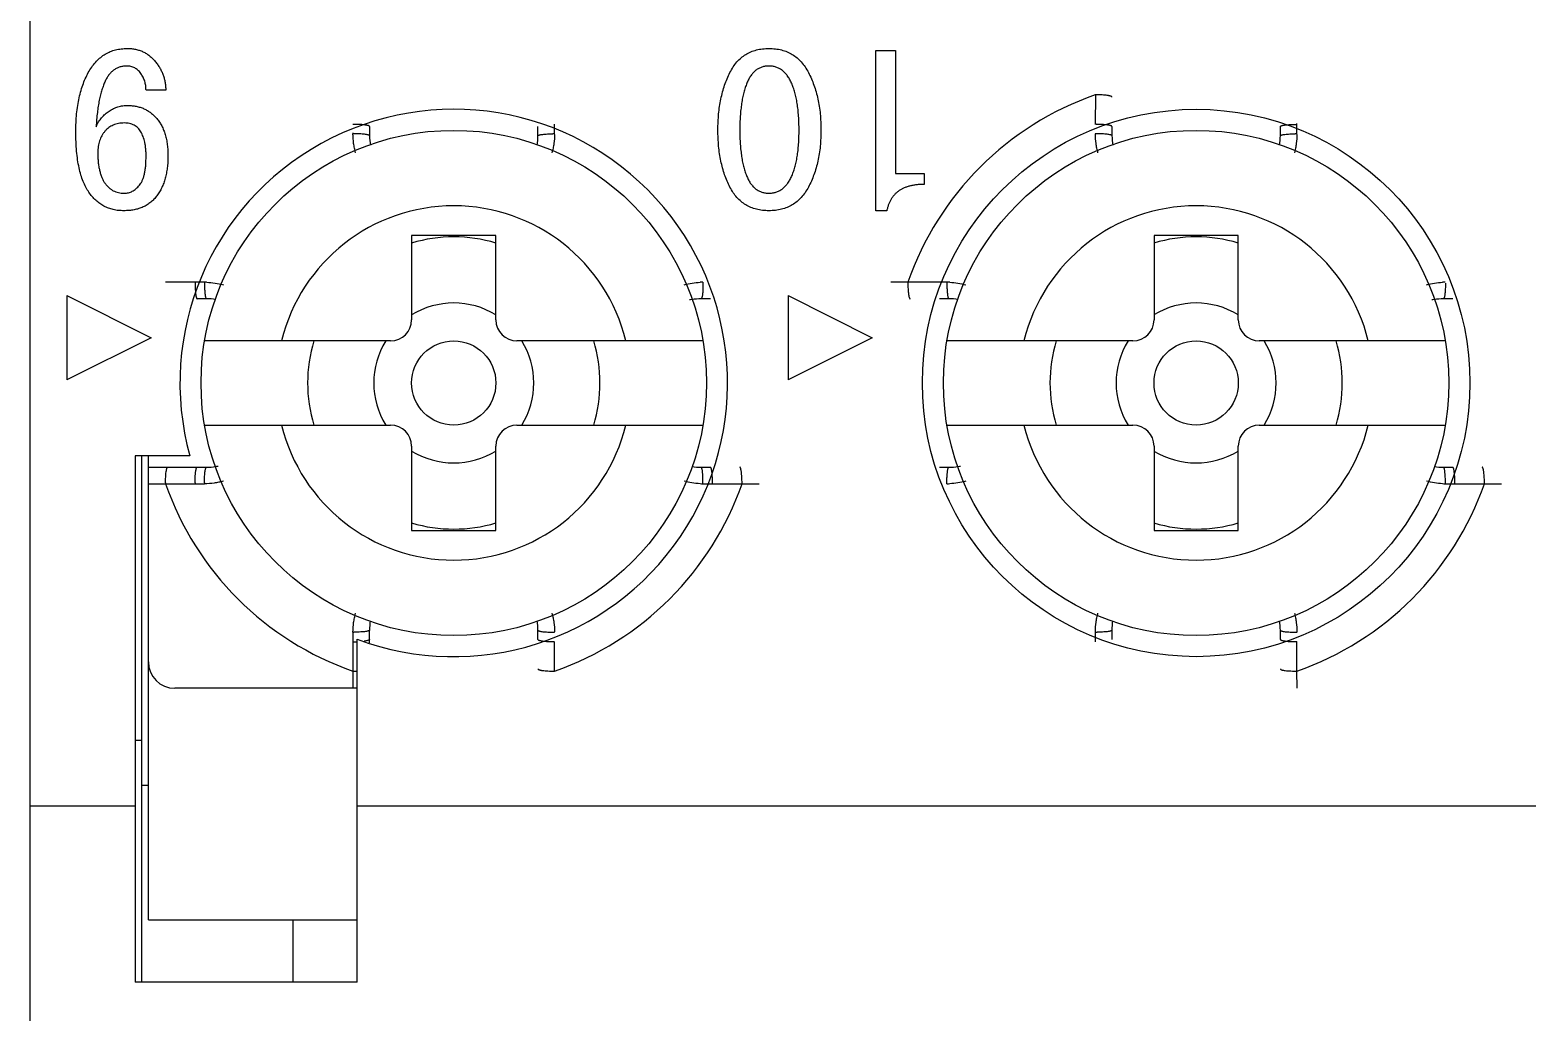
# Model space of a CAD drawing. Header units: millimetres. Extents: x 16.5 to 45.7, y 6.5 to 81.6.
# Drawn here: x 16.5 to 30.71, y 56.51 to 65.84 of the extents above; entities that cross this region are included whole.
import ezdxf

# ---------------------------------------------------------------- set-up
doc = ezdxf.new("R2010")
doc.units = ezdxf.units.MM
doc.header["$LTSCALE"] = 5.713779
doc.layers.get('0').update_dxf_attribs({"linetype": 'CONTINUOUS'})

msp = doc.modelspace()

# ---------------------------------------------------------------- linework, layer by layer
at = {"color": 7}
for p, q in [((16.496, 77.601), (16.496, 6.491)), ((24.529, 64.127), (24.529, 65.648)), ((24.529, 65.648), (24.717, 65.648)), ((24.717, 65.648), (24.717, 64.481)), ((17.786, 65.273), (17.599, 65.273)), ((26.614, 65.228), (26.613, 64.948)), ((19.564, 64.866), (19.564, 64.857)), ((19.721, 64.928), (19.721, 64.841)), ((21.321, 64.841), (21.321, 64.928)), ((26.771, 64.928), (26.771, 64.841)), ((28.371, 64.841), (28.371, 64.928)), ((24.717, 64.481), (24.988, 64.481)), ((24.988, 64.481), (24.988, 64.377)), ((24.633, 64.127), (24.529, 64.127)), ((20.121, 63.891), (20.121, 63.091)), ((20.921, 63.891), (20.121, 63.891)), ((20.921, 63.091), (20.921, 63.891)), ((27.171, 63.891), (27.171, 63.091)), ((27.971, 63.891), (27.171, 63.891)), ((27.971, 63.091), (27.971, 63.891)), ((18.064, 63.449), (17.784, 63.448)), ((24.834, 63.448), (24.671, 63.45)), ((25.114, 63.449), (24.834, 63.448)), ((16.846, 63.321), (16.846, 62.521)), ((16.846, 63.321), (17.646, 62.921)), ((18.171, 63.291), (18.085, 63.291)), ((22.958, 63.291), (22.871, 63.291)), ((23.696, 63.321), (23.696, 62.521)), ((23.696, 63.321), (24.496, 62.921)), ((25.221, 63.291), (25.135, 63.291)), ((30.008, 63.291), (29.921, 63.291)), ((17.646, 62.921), (16.846, 62.521)), ((19.921, 62.891), (18.155, 62.891)), ((22.888, 62.891), (21.121, 62.891)), ((24.496, 62.921), (23.696, 62.521)), ((26.971, 62.891), (25.205, 62.891)), ((29.938, 62.891), (28.171, 62.891)), ((18.155, 62.091), (19.921, 62.091)), ((21.121, 62.091), (22.888, 62.091)), ((25.205, 62.091), (26.971, 62.091)), ((28.171, 62.091), (29.938, 62.091)), ((20.121, 61.891), (20.121, 61.091)), ((20.921, 61.091), (20.921, 61.891)), ((27.171, 61.891), (27.171, 61.091)), ((27.971, 61.091), (27.971, 61.891)), ((17.496, 61.798), (17.496, 56.798)), ((18.015, 61.798), (17.496, 61.798)), ((17.556, 61.798), (17.556, 56.798)), ((17.621, 57.391), (17.621, 61.798)), ((17.621, 61.691), (18.171, 61.691)), ((22.871, 61.691), (22.958, 61.691)), ((25.135, 61.691), (25.221, 61.691)), ((29.921, 61.691), (30.008, 61.691)), ((17.621, 61.532), (17.784, 61.534)), ((17.784, 61.534), (18.064, 61.533)), ((22.979, 61.533), (23.259, 61.534)), ((23.259, 61.534), (23.421, 61.532)), ((30.029, 61.533), (30.309, 61.534)), ((30.309, 61.534), (30.471, 61.532)), ((20.121, 61.091), (20.921, 61.091)), ((27.171, 61.091), (27.971, 61.091)), ((19.721, 60.022), (19.721, 60.141)), ((21.321, 60.054), (21.321, 60.141)), ((26.771, 60.141), (26.771, 60.054)), ((28.371, 60.054), (28.371, 60.141)), ((19.563, 60.034), (19.564, 59.754)), ((19.603, 56.798), (19.604, 60.058)), ((21.479, 59.754), (21.479, 60.034)), ((28.529, 59.754), (28.529, 60.034)), ((19.564, 59.754), (19.562, 59.591)), ((28.53, 59.591), (28.529, 59.754)), ((19.604, 59.591), (17.871, 59.591)), ((17.556, 59.096), (17.496, 59.096)), ((17.556, 58.671), (17.621, 58.671)), ((17.496, 58.471), (16.496, 58.471)), ((42.596, 58.471), (19.604, 58.471)), ((17.621, 57.391), (19.603, 57.391)), ((18.996, 56.798), (18.996, 57.391)), ((19.603, 56.798), (17.496, 56.798))]:
    msp.add_line(p, q, dxfattribs=at)
for centre, radius in [((27.571, 62.491), 2.6), ((20.521, 62.491), 2.4), ((27.571, 62.491), 2.4), ((20.521, 62.491), 0.4), ((27.571, 62.491), 0.4)]:
    msp.add_circle(centre, radius, dxfattribs=at)
for centre, radius, start, end in [((27.571, 62.491), 2.9, 109.276, 160.724), ((26.621, 64.159), 1.069, 90, 90.3936), ((20.521, 62.491), 2.6, 249.3351, 195.4624), ((19.588, 63.776), 1.082, 90.8458, 91.2879), ((20.322, 64.841), 0.6, 180.0077, 188.7377), ((20.721, 64.841), 0.6, 351.2586, 359.996), ((21.455, 63.775), 1.082, 88.7163, 89.6457), ((15.409, 64.931), 6.07, 359.3079, 0.1655), ((20.886, 64.859), 0.593, 359.4421, 359.8642), ((26.621, 63.866), 1.083, 90, 90.4277), ((26.638, 63.776), 1.082, 90.8458, 91.2879), ((27.198, 64.858), 0.585, 180.0449, 180.3292), ((26.638, 63.795), 1.063, 90.6182, 90.8456), ((27.372, 64.841), 0.6, 180.0077, 188.6683), ((27.771, 64.841), 0.6, 351.328, 359.996), ((28.505, 63.787), 1.071, 89.1556, 89.6867), ((28.521, 63.866), 1.083, 89.5723, 90), ((28.505, 63.776), 1.082, 88.7121, 89.1542), ((22.459, 64.931), 6.07, 359.3079, 0.1655), ((27.936, 64.859), 0.593, 359.4421, 359.8642), ((20.521, 62.491), 1.683, 13.7495, 166.2505), ((27.571, 62.491), 1.683, 13.7495, 166.2505), ((20.521, 62.491), 1.388, 73.2468, 106.7532), ((27.571, 62.491), 1.388, 73.2468, 106.7532), ((18.081, 57.379), 6.07, 89.3079, 90.1655), ((18.153, 62.847), 0.602, 87.964, 89.8582), ((19.236, 63.424), 1.081, 178.712, 179.1544), ((19.217, 63.425), 1.063, 179.1536, 181.2745), ((22.888, 62.849), 0.599, 90.0571, 92.6625), ((25.902, 63.441), 1.069, 179.6063, 180.0001), ((25.131, 57.379), 6.07, 89.3079, 90.1655), ((25.203, 62.842), 0.606, 87.2333, 89.8523), ((29.938, 62.849), 0.599, 90.0571, 92.6625), ((18.171, 62.691), 0.6, 81.328, 89.996), ((22.871, 62.692), 0.599, 98.6683, 100.8215), ((22.871, 62.69), 0.6, 90.0077, 98.6683), ((25.221, 62.691), 0.6, 81.328, 89.996), ((29.921, 62.692), 0.599, 98.6683, 100.8215), ((29.921, 62.69), 0.6, 90.0077, 98.6683), ((20.521, 62.491), 0.76, 58.2326, 121.7674), ((27.571, 62.491), 0.76, 58.2326, 121.7674), ((19.921, 63.091), 0.2, 270, 360), ((21.121, 63.091), 0.2, 180, 270), ((26.971, 63.091), 0.2, 270, 360), ((28.171, 63.091), 0.2, 180, 270), ((20.521, 62.491), 1.388, 163.2468, 196.7532), ((20.521, 62.491), 0.76, 148.2326, 211.7674), ((20.521, 62.491), 0.76, 328.2326, 31.7674), ((20.521, 62.491), 1.388, 343.2468, 16.7532), ((27.571, 62.491), 1.388, 163.2468, 196.7532), ((27.571, 62.491), 0.76, 148.2326, 211.7674), ((27.571, 62.491), 0.76, 328.2326, 31.7674), ((27.571, 62.491), 1.388, 343.2468, 16.7532), ((20.521, 62.491), 1.683, 193.7495, 346.2505), ((19.921, 61.891), 0.2, 0, 90), ((21.121, 61.891), 0.2, 90, 180), ((27.571, 62.491), 1.683, 193.7495, 346.2505), ((26.971, 61.891), 0.2, 0, 90), ((28.171, 61.891), 0.2, 90, 180), ((20.521, 62.491), 0.76, 238.2326, 301.7674), ((27.571, 62.491), 0.76, 238.2326, 301.7674), ((18.171, 62.291), 0.6, 270.0077, 278.6683), ((18.171, 62.29), 0.599, 278.6683, 280.8215), ((22.871, 62.291), 0.6, 261.328, 269.996), ((25.221, 62.291), 0.6, 270.0077, 278.6683), ((25.221, 62.29), 0.599, 278.6683, 280.8215), ((29.921, 62.291), 0.6, 261.328, 269.996), ((18.852, 61.541), 1.069, 179.9999, 180.3937), ((20.521, 62.491), 2.9, 199.276, 250.724), ((19.146, 61.541), 1.082, 179.9998, 180.4278), ((18.081, 67.603), 6.07, 269.8345, 270.6921), ((19.236, 61.558), 1.081, 180.8456, 181.288), ((20.521, 62.491), 2.9, 289.276, 340.724), ((22.889, 62.14), 0.606, 267.2333, 269.8523), ((22.961, 67.603), 6.07, 269.3079, 270.1655), ((21.897, 61.541), 1.082, 359.5722, 0.0002), ((22.19, 61.541), 1.069, 359.6063, 0.0001), ((25.204, 62.133), 0.599, 270.0571, 272.6625), ((27.571, 62.491), 2.9, 289.276, 340.724), ((29.939, 62.14), 0.606, 267.2333, 269.8523), ((28.857, 61.558), 1.081, 358.712, 359.1544), ((30.011, 67.603), 6.07, 269.3079, 270.1655), ((20.521, 62.491), 1.388, 253.2468, 286.7532), ((27.571, 62.491), 1.388, 253.2468, 286.7532), ((20.321, 60.141), 0.6, 171.328, 179.996), ((20.721, 60.141), 0.6, 0.0077, 8.6683), ((27.371, 60.141), 0.6, 171.2586, 179.996), ((27.771, 60.141), 0.6, 0.0077, 8.7377), ((25.633, 60.051), 6.07, 179.3079, 180.1655), ((19.571, 61.116), 1.083, 269.5723, 270), ((19.588, 61.206), 1.082, 268.7121, 269.1542), ((19.571, 61.093), 1.06, 269.993, 271.8616), ((21.455, 61.187), 1.063, 270.6182, 270.8456), ((21.455, 61.206), 1.082, 270.8458, 271.2879), ((21.471, 61.116), 1.083, 270, 270.4277), ((20.894, 60.124), 0.585, 0.0449, 0.3292), ((32.683, 60.051), 6.07, 179.3079, 180.1655), ((27.206, 60.123), 0.593, 179.4421, 179.8642), ((26.638, 61.207), 1.082, 268.7163, 269.6457), ((28.505, 61.187), 1.063, 270.6182, 270.8456), ((28.505, 61.206), 1.082, 270.8458, 271.2879), ((27.944, 60.124), 0.585, 0.0449, 0.3292), ((17.871, 59.841), 0.25, 180, 270), ((19.571, 60.807), 1.053, 269.5983, 271.8274), ((21.471, 60.823), 1.069, 270, 270.3936)]:
    msp.add_arc(centre, radius, start, end, dxfattribs=at)
for points, knots in [([(16.932, 64.876), (16.933, 64.905), (16.933, 64.963), (16.939, 65.046), (16.949, 65.125), (16.963, 65.2), (16.981, 65.27), (17.002, 65.336), (17.028, 65.396), (17.057, 65.453), (17.09, 65.503), (17.127, 65.548), (17.167, 65.585), (17.211, 65.616), (17.259, 65.64), (17.31, 65.657), (17.364, 65.667), (17.401, 65.668), (17.42, 65.669)], [0, 0, 0, 0, 0.084811, 0.165106, 0.241752, 0.314289, 0.383724, 0.449916, 0.513144, 0.574303, 0.632358, 0.687441, 0.739913, 0.790947, 0.84146, 0.892316, 0.944844, 1, 1, 1, 1]), ([(17.42, 65.669), (17.434, 65.669), (17.46, 65.668), (17.499, 65.662), (17.535, 65.652), (17.57, 65.639), (17.602, 65.621), (17.632, 65.6), (17.661, 65.575), (17.687, 65.546), (17.71, 65.515), (17.73, 65.483), (17.748, 65.45), (17.762, 65.416), (17.773, 65.382), (17.781, 65.346), (17.785, 65.31), (17.786, 65.285), (17.786, 65.273)], [0, 0, 0, 0, 0.067348, 0.132104, 0.194342, 0.256196, 0.317116, 0.378225, 0.440895, 0.505816, 0.570916, 0.634575, 0.696453, 0.757004, 0.817395, 0.877944, 0.938638, 1, 1, 1, 1]), ([(23.029, 64.894), (23.03, 64.92), (23.031, 64.971), (23.036, 65.046), (23.045, 65.118), (23.057, 65.188), (23.073, 65.255), (23.093, 65.32), (23.116, 65.381), (23.143, 65.44), (23.173, 65.493), (23.209, 65.541), (23.249, 65.58), (23.293, 65.613), (23.342, 65.638), (23.396, 65.656), (23.454, 65.667), (23.494, 65.668), (23.514, 65.669)], [0, 0, 0, 0, 0.076279, 0.149851, 0.220946, 0.290004, 0.357357, 0.422882, 0.48703, 0.550009, 0.610503, 0.667441, 0.721812, 0.775004, 0.828293, 0.882952, 0.939847, 1, 1, 1, 1]), ([(23.514, 65.669), (23.535, 65.668), (23.575, 65.667), (23.633, 65.656), (23.687, 65.638), (23.737, 65.613), (23.782, 65.58), (23.823, 65.541), (23.859, 65.493), (23.891, 65.44), (23.918, 65.381), (23.942, 65.32), (23.963, 65.255), (23.979, 65.188), (23.993, 65.119), (24.002, 65.046), (24.007, 64.971), (24.008, 64.92), (24.008, 64.894)], [0, 0, 0, 0, 0.060189, 0.117131, 0.171537, 0.225142, 0.278597, 0.333398, 0.390648, 0.45134, 0.51443, 0.578621, 0.644031, 0.711147, 0.780057, 0.850822, 0.924075, 1, 1, 1, 1]), ([(17.416, 65.502), (17.405, 65.502), (17.384, 65.501), (17.352, 65.494), (17.323, 65.482), (17.296, 65.467), (17.271, 65.446), (17.248, 65.421), (17.228, 65.391), (17.21, 65.357), (17.194, 65.318), (17.179, 65.275), (17.166, 65.227), (17.154, 65.176), (17.144, 65.119), (17.136, 65.059), (17.129, 64.993), (17.126, 64.948), (17.124, 64.925)], [0, 0, 0, 0, 0.046866, 0.091465, 0.135304, 0.178859, 0.224111, 0.271165, 0.321641, 0.375786, 0.434532, 0.49861, 0.56756, 0.642737, 0.722852, 0.809397, 0.901629, 1, 1, 1, 1]), ([(17.599, 65.273), (17.598, 65.287), (17.597, 65.316), (17.587, 65.357), (17.572, 65.396), (17.553, 65.426), (17.536, 65.449), (17.522, 65.462), (17.507, 65.475), (17.491, 65.485), (17.474, 65.493), (17.455, 65.498), (17.436, 65.502), (17.423, 65.502), (17.416, 65.502)], [0, 0, 0, 0, 0.13244, 0.26082, 0.389196, 0.519767, 0.584613, 0.646164, 0.705857, 0.763338, 0.821546, 0.878853, 0.938898, 1, 1, 1, 1]), ([(23.514, 65.502), (23.503, 65.502), (23.48, 65.501), (23.448, 65.493), (23.417, 65.48), (23.389, 65.462), (23.365, 65.438), (23.341, 65.41), (23.321, 65.377), (23.304, 65.338), (23.288, 65.296), (23.275, 65.249), (23.263, 65.199), (23.254, 65.145), (23.247, 65.087), (23.241, 65.026), (23.238, 64.961), (23.238, 64.916), (23.238, 64.894)], [0, 0, 0, 0, 0.046947, 0.091834, 0.135559, 0.180272, 0.226205, 0.275177, 0.327894, 0.384991, 0.446607, 0.51243, 0.582276, 0.656264, 0.735036, 0.818365, 0.906804, 1, 1, 1, 1]), ([(23.8, 64.894), (23.8, 64.916), (23.8, 64.961), (23.796, 65.026), (23.791, 65.087), (23.783, 65.145), (23.773, 65.199), (23.761, 65.249), (23.746, 65.296), (23.73, 65.338), (23.711, 65.377), (23.69, 65.41), (23.666, 65.439), (23.64, 65.462), (23.612, 65.48), (23.581, 65.493), (23.549, 65.501), (23.526, 65.502), (23.514, 65.502)], [0, 0, 0, 0, 0.092681, 0.180655, 0.263562, 0.342013, 0.415749, 0.485312, 0.551154, 0.612896, 0.670251, 0.72361, 0.772871, 0.819522, 0.864357, 0.908245, 0.953312, 1, 1, 1, 1]), ([(17.124, 64.925), (17.132, 64.941), (17.147, 64.971), (17.176, 65.011), (17.21, 65.046), (17.248, 65.075), (17.289, 65.099), (17.332, 65.115), (17.378, 65.126), (17.41, 65.127), (17.426, 65.127)], [0, 0, 0, 0, 0.134453, 0.262484, 0.388214, 0.511987, 0.634422, 0.754707, 0.875269, 1, 1, 1, 1]), ([(17.426, 65.127), (17.44, 65.127), (17.467, 65.126), (17.506, 65.12), (17.544, 65.111), (17.579, 65.097), (17.613, 65.079), (17.645, 65.057), (17.674, 65.032), (17.702, 65.002), (17.727, 64.97), (17.748, 64.933), (17.767, 64.893), (17.782, 64.85), (17.793, 64.803), (17.802, 64.754), (17.806, 64.7), (17.807, 64.664), (17.807, 64.645)], [0, 0, 0, 0, 0.059739, 0.116754, 0.172597, 0.227044, 0.281688, 0.336814, 0.392774, 0.45094, 0.510615, 0.571697, 0.634344, 0.700024, 0.769311, 0.841768, 0.91868, 1, 1, 1, 1]), ([(26.771, 65.207), (26.771, 65.209), (26.77, 65.211), (26.767, 65.212), (26.765, 65.214), (26.76, 65.215), (26.754, 65.217), (26.747, 65.219), (26.738, 65.221), (26.723, 65.223), (26.703, 65.225), (26.677, 65.227), (26.649, 65.228), (26.63, 65.228), (26.621, 65.228)], [0, 0, 0, 0, 0.0294, 0.040659, 0.053871, 0.086705, 0.128688, 0.179675, 0.239246, 0.306937, 0.46343, 0.638672, 0.821023, 1, 1, 1, 1]), ([(17.387, 64.127), (17.37, 64.128), (17.337, 64.128), (17.288, 64.137), (17.242, 64.151), (17.199, 64.17), (17.158, 64.196), (17.121, 64.226), (17.086, 64.262), (17.054, 64.304), (17.025, 64.352), (17, 64.407), (16.979, 64.468), (16.962, 64.537), (16.948, 64.612), (16.939, 64.694), (16.933, 64.783), (16.933, 64.844), (16.932, 64.876)], [0, 0, 0, 0, 0.051901, 0.101836, 0.150092, 0.197827, 0.245736, 0.294565, 0.345228, 0.398189, 0.45447, 0.515183, 0.580856, 0.652041, 0.729172, 0.812919, 0.902916, 1, 1, 1, 1]), ([(17.392, 64.961), (17.383, 64.96), (17.364, 64.96), (17.337, 64.956), (17.312, 64.95), (17.288, 64.941), (17.265, 64.93), (17.244, 64.917), (17.225, 64.901), (17.208, 64.882), (17.192, 64.862), (17.178, 64.84), (17.167, 64.816), (17.157, 64.792), (17.15, 64.766), (17.145, 64.738), (17.141, 64.71), (17.141, 64.69), (17.141, 64.68)], [0, 0, 0, 0, 0.06679, 0.130998, 0.192564, 0.252253, 0.310557, 0.368845, 0.427661, 0.487875, 0.549082, 0.609725, 0.67043, 0.732812, 0.795912, 0.861488, 0.929409, 1, 1, 1, 1]), ([(17.599, 64.645), (17.599, 64.657), (17.599, 64.68), (17.596, 64.715), (17.593, 64.747), (17.587, 64.777), (17.581, 64.805), (17.571, 64.831), (17.562, 64.855), (17.55, 64.877), (17.537, 64.897), (17.522, 64.914), (17.505, 64.928), (17.486, 64.94), (17.465, 64.949), (17.442, 64.956), (17.418, 64.96), (17.401, 64.96), (17.392, 64.961)], [0, 0, 0, 0, 0.084572, 0.164791, 0.240671, 0.311942, 0.38012, 0.443719, 0.504547, 0.562488, 0.617847, 0.670734, 0.722625, 0.774628, 0.827146, 0.881873, 0.938981, 1, 1, 1, 1]), ([(19.721, 64.928), (19.721, 64.929), (19.719, 64.931), (19.717, 64.933), (19.714, 64.934), (19.71, 64.936), (19.703, 64.938), (19.695, 64.939), (19.685, 64.941), (19.67, 64.943), (19.648, 64.946), (19.62, 64.947), (19.592, 64.948), (19.573, 64.948), (19.563, 64.948)], [0, 0, 0, 0, 0.029105, 0.040479, 0.053884, 0.087342, 0.130249, 0.182364, 0.243152, 0.312037, 0.470367, 0.645824, 0.82589, 1, 1, 1, 1]), ([(19.589, 64.678), (19.585, 64.693), (19.578, 64.722), (19.567, 64.782), (19.564, 64.827), (19.564, 64.857)], [0, 0, 0, 0, 0.249979, 0.500179, 1, 1, 1, 1]), ([(19.721, 64.841), (19.721, 64.842), (19.719, 64.843), (19.716, 64.845), (19.712, 64.846), (19.704, 64.849), (19.691, 64.851), (19.672, 64.854), (19.649, 64.856), (19.624, 64.857), (19.598, 64.858), (19.581, 64.858), (19.572, 64.858)], [0, 0, 0, 0, 0.016078, 0.038256, 0.067539, 0.104595, 0.202888, 0.330891, 0.483747, 0.652571, 0.82763, 1, 1, 1, 1]), ([(21.321, 64.841), (21.322, 64.842), (21.323, 64.843), (21.326, 64.844), (21.33, 64.846), (21.337, 64.848), (21.349, 64.851), (21.367, 64.853), (21.388, 64.855), (21.411, 64.857), (21.436, 64.858), (21.453, 64.858), (21.461, 64.858)], [0, 0, 0, 0, 0.016237, 0.038352, 0.067295, 0.103695, 0.20011, 0.325914, 0.476846, 0.64561, 0.822844, 1, 1, 1, 1]), ([(21.479, 64.853), (21.479, 64.824), (21.475, 64.779), (21.464, 64.721), (21.458, 64.692), (21.454, 64.678)], [0, 0, 0, 0, 0.499851, 0.750032, 1, 1, 1, 1]), ([(23.514, 64.127), (23.494, 64.128), (23.454, 64.129), (23.396, 64.14), (23.342, 64.157), (23.293, 64.182), (23.249, 64.214), (23.209, 64.253), (23.173, 64.299), (23.143, 64.352), (23.116, 64.41), (23.093, 64.47), (23.073, 64.534), (23.057, 64.6), (23.045, 64.669), (23.036, 64.742), (23.031, 64.817), (23.03, 64.868), (23.029, 64.894)], [0, 0, 0, 0, 0.060589, 0.117839, 0.172793, 0.226178, 0.279567, 0.333886, 0.390474, 0.450577, 0.513142, 0.576858, 0.641942, 0.709161, 0.77809, 0.849701, 0.923487, 1, 1, 1, 1]), ([(23.238, 64.894), (23.238, 64.871), (23.238, 64.826), (23.241, 64.761), (23.247, 64.7), (23.254, 64.643), (23.263, 64.59), (23.275, 64.541), (23.288, 64.495), (23.304, 64.453), (23.322, 64.416), (23.341, 64.383), (23.365, 64.356), (23.389, 64.333), (23.418, 64.316), (23.447, 64.303), (23.48, 64.296), (23.503, 64.294), (23.514, 64.294)], [0, 0, 0, 0, 0.094191, 0.183128, 0.266901, 0.345629, 0.419527, 0.48925, 0.554064, 0.615083, 0.67158, 0.724099, 0.772563, 0.818381, 0.863093, 0.907284, 0.952552, 1, 1, 1, 1]), ([(23.514, 64.294), (23.526, 64.294), (23.548, 64.296), (23.581, 64.303), (23.612, 64.316), (23.64, 64.333), (23.666, 64.356), (23.69, 64.383), (23.711, 64.416), (23.73, 64.453), (23.746, 64.495), (23.761, 64.541), (23.773, 64.59), (23.783, 64.643), (23.791, 64.7), (23.796, 64.761), (23.8, 64.826), (23.8, 64.871), (23.8, 64.894)], [0, 0, 0, 0, 0.04718, 0.092624, 0.136974, 0.18181, 0.228363, 0.27713, 0.330308, 0.387077, 0.448231, 0.513076, 0.582508, 0.656149, 0.734547, 0.817885, 0.906342, 1, 1, 1, 1]), ([(24.008, 64.894), (24.008, 64.868), (24.007, 64.817), (24.002, 64.742), (23.993, 64.669), (23.979, 64.6), (23.963, 64.534), (23.942, 64.47), (23.918, 64.409), (23.891, 64.352), (23.859, 64.299), (23.823, 64.253), (23.782, 64.215), (23.737, 64.182), (23.687, 64.158), (23.633, 64.14), (23.575, 64.129), (23.535, 64.128), (23.514, 64.127)], [0, 0, 0, 0, 0.076152, 0.149613, 0.220886, 0.289665, 0.356645, 0.421616, 0.485379, 0.54806, 0.608369, 0.665279, 0.720033, 0.773686, 0.82739, 0.882085, 0.939378, 1, 1, 1, 1]), ([(26.639, 64.678), (26.635, 64.692), (26.628, 64.721), (26.617, 64.78), (26.614, 64.825), (26.614, 64.855)], [0, 0, 0, 0, 0.249971, 0.500162, 1, 1, 1, 1]), ([(26.771, 64.928), (26.771, 64.929), (26.77, 64.931), (26.767, 64.932), (26.765, 64.934), (26.761, 64.935), (26.754, 64.937), (26.747, 64.939), (26.738, 64.941), (26.723, 64.943), (26.703, 64.945), (26.677, 64.947), (26.649, 64.948), (26.63, 64.948), (26.621, 64.948)], [0, 0, 0, 0, 0.029119, 0.040324, 0.053488, 0.086237, 0.128149, 0.179081, 0.238614, 0.306287, 0.462818, 0.638191, 0.820757, 1, 1, 1, 1]), ([(26.771, 64.841), (26.771, 64.842), (26.769, 64.843), (26.767, 64.845), (26.763, 64.846), (26.755, 64.849), (26.742, 64.851), (26.724, 64.854), (26.702, 64.856), (26.678, 64.857), (26.652, 64.858), (26.635, 64.858), (26.626, 64.858)], [0, 0, 0, 0, 0.016142, 0.038277, 0.067391, 0.10414, 0.201533, 0.328471, 0.48049, 0.649269, 0.825341, 1, 1, 1, 1]), ([(28.371, 64.928), (28.371, 64.929), (28.373, 64.931), (28.375, 64.932), (28.378, 64.934), (28.382, 64.935), (28.388, 64.937), (28.396, 64.939), (28.405, 64.941), (28.419, 64.943), (28.44, 64.945), (28.466, 64.947), (28.494, 64.948), (28.512, 64.948), (28.521, 64.948)], [0, 0, 0, 0, 0.029119, 0.040324, 0.053488, 0.086237, 0.128149, 0.179081, 0.238614, 0.306287, 0.462818, 0.638191, 0.820757, 1, 1, 1, 1]), ([(28.371, 64.841), (28.372, 64.842), (28.373, 64.843), (28.376, 64.844), (28.38, 64.846), (28.387, 64.848), (28.399, 64.851), (28.416, 64.853), (28.437, 64.855), (28.461, 64.857), (28.485, 64.858), (28.502, 64.858), (28.511, 64.858)], [0, 0, 0, 0, 0.016244, 0.038344, 0.067259, 0.103628, 0.199871, 0.325445, 0.476338, 0.645016, 0.822385, 1, 1, 1, 1]), ([(28.529, 64.853), (28.529, 64.824), (28.525, 64.779), (28.515, 64.721), (28.508, 64.692), (28.504, 64.678)], [0, 0, 0, 0, 0.49985, 0.750032, 1, 1, 1, 1]), ([(17.141, 64.68), (17.141, 64.664), (17.141, 64.634), (17.144, 64.59), (17.149, 64.55), (17.157, 64.512), (17.166, 64.477), (17.178, 64.445), (17.191, 64.416), (17.207, 64.391), (17.225, 64.368), (17.244, 64.348), (17.265, 64.331), (17.287, 64.317), (17.312, 64.307), (17.337, 64.3), (17.364, 64.295), (17.383, 64.294), (17.392, 64.294)], [0, 0, 0, 0, 0.090425, 0.174786, 0.253903, 0.328147, 0.397141, 0.461882, 0.523099, 0.581462, 0.636966, 0.689796, 0.741173, 0.791351, 0.841391, 0.892445, 0.94529, 1, 1, 1, 1]), ([(17.807, 64.645), (17.807, 64.626), (17.806, 64.589), (17.801, 64.535), (17.793, 64.484), (17.782, 64.436), (17.767, 64.39), (17.749, 64.347), (17.728, 64.307), (17.703, 64.27), (17.675, 64.236), (17.644, 64.207), (17.609, 64.182), (17.571, 64.162), (17.53, 64.146), (17.485, 64.135), (17.437, 64.129), (17.404, 64.128), (17.387, 64.127)], [0, 0, 0, 0, 0.074979, 0.146343, 0.214821, 0.280847, 0.343778, 0.404976, 0.465102, 0.523879, 0.581677, 0.638064, 0.694244, 0.750697, 0.808774, 0.869263, 0.932738, 1, 1, 1, 1]), ([(17.392, 64.294), (17.406, 64.295), (17.432, 64.296), (17.47, 64.312), (17.505, 64.336), (17.532, 64.363), (17.552, 64.389), (17.564, 64.414), (17.575, 64.443), (17.584, 64.476), (17.591, 64.512), (17.596, 64.553), (17.598, 64.598), (17.599, 64.629), (17.599, 64.645)], [0, 0, 0, 0, 0.087013, 0.173381, 0.266103, 0.367127, 0.422433, 0.483454, 0.550845, 0.624838, 0.706239, 0.795464, 0.893541, 1, 1, 1, 1]), ([(24.988, 64.377), (24.975, 64.377), (24.95, 64.377), (24.915, 64.374), (24.881, 64.369), (24.85, 64.362), (24.821, 64.353), (24.793, 64.343), (24.769, 64.33), (24.746, 64.315), (24.725, 64.298), (24.706, 64.28), (24.689, 64.259), (24.674, 64.237), (24.661, 64.212), (24.65, 64.186), (24.64, 64.157), (24.636, 64.137), (24.633, 64.127)], [0, 0, 0, 0, 0.079095, 0.154325, 0.225274, 0.292257, 0.355652, 0.416535, 0.474762, 0.531485, 0.586734, 0.642165, 0.697846, 0.754372, 0.81231, 0.872189, 0.934699, 1, 1, 1, 1]), ([(18.064, 63.449), (18.064, 63.44), (18.064, 63.42), (18.065, 63.392), (18.067, 63.364), (18.069, 63.343), (18.071, 63.327), (18.073, 63.317), (18.075, 63.309), (18.077, 63.303), (18.078, 63.298), (18.08, 63.295), (18.081, 63.293), (18.083, 63.291), (18.085, 63.291)], [0, 0, 0, 0, 0.17411, 0.354176, 0.529633, 0.687963, 0.756848, 0.817636, 0.869751, 0.912658, 0.946115, 0.959521, 0.970895, 1, 1, 1, 1]), ([(18.175, 63.448), (18.201, 63.447), (18.255, 63.442), (18.307, 63.431), (18.333, 63.424)], [0, 0, 0, 0, 0.500027, 1, 1, 1, 1]), ([(22.71, 63.424), (22.734, 63.43), (22.784, 63.441), (22.835, 63.447), (22.861, 63.448)], [0, 0, 0, 0, 0.499938, 1, 1, 1, 1]), ([(22.888, 63.449), (22.888, 63.436), (22.888, 63.411), (22.887, 63.386), (22.887, 63.374)], [0, 0, 0, 0, 0.496269, 1, 1, 1, 1]), ([(24.834, 63.441), (24.834, 63.432), (24.834, 63.413), (24.835, 63.386), (24.837, 63.359), (24.839, 63.339), (24.842, 63.325), (24.843, 63.316), (24.845, 63.308), (24.847, 63.302), (24.849, 63.298), (24.85, 63.295), (24.852, 63.293), (24.853, 63.291), (24.855, 63.291)], [0, 0, 0, 0, 0.178977, 0.361328, 0.53657, 0.693063, 0.760754, 0.820325, 0.871312, 0.913295, 0.946129, 0.959341, 0.9706, 1, 1, 1, 1]), ([(25.205, 63.449), (25.205, 63.436), (25.204, 63.411), (25.205, 63.387), (25.206, 63.374)], [0, 0, 0, 0, 0.496225, 1, 1, 1, 1]), ([(25.233, 63.448), (25.258, 63.447), (25.309, 63.441), (25.359, 63.43), (25.384, 63.423)], [0, 0, 0, 0, 0.500068, 1, 1, 1, 1]), ([(29.758, 63.424), (29.783, 63.43), (29.834, 63.441), (29.885, 63.447), (29.911, 63.448)], [0, 0, 0, 0, 0.499934, 1, 1, 1, 1]), ([(29.938, 63.44), (29.938, 63.435), (29.938, 63.413), (29.938, 63.391), (29.937, 63.374)], [0, 0, 0, 0, 0.246978, 1, 1, 1, 1]), ([(18.155, 63.401), (18.155, 63.387), (18.156, 63.367), (18.158, 63.341), (18.16, 63.325), (18.163, 63.312), (18.165, 63.302), (18.168, 63.296), (18.17, 63.292), (18.171, 63.291), (18.171, 63.291)], [0, 0, 0, 0, 0.373384, 0.540689, 0.686066, 0.805781, 0.89723, 0.960569, 0.982896, 1, 1, 1, 1]), ([(22.887, 63.374), (22.886, 63.363), (22.885, 63.347), (22.883, 63.328), (22.881, 63.316), (22.879, 63.306), (22.876, 63.299), (22.874, 63.294), (22.872, 63.292), (22.871, 63.291)], [0, 0, 0, 0, 0.384783, 0.549334, 0.690689, 0.806398, 0.895025, 0.958364, 1, 1, 1, 1]), ([(25.206, 63.374), (25.206, 63.363), (25.208, 63.347), (25.21, 63.328), (25.212, 63.316), (25.214, 63.306), (25.216, 63.299), (25.218, 63.294), (25.22, 63.292), (25.221, 63.291)], [0, 0, 0, 0, 0.384741, 0.549308, 0.690682, 0.806411, 0.895049, 0.958382, 1, 1, 1, 1]), ([(29.937, 63.374), (29.936, 63.363), (29.935, 63.347), (29.933, 63.328), (29.931, 63.316), (29.929, 63.306), (29.926, 63.299), (29.924, 63.294), (29.922, 63.292), (29.921, 63.291)], [0, 0, 0, 0, 0.384852, 0.549477, 0.690709, 0.806378, 0.895053, 0.958377, 1, 1, 1, 1]), ([(17.784, 61.541), (17.784, 61.55), (17.784, 61.569), (17.785, 61.596), (17.787, 61.623), (17.789, 61.643), (17.792, 61.657), (17.793, 61.666), (17.795, 61.674), (17.797, 61.68), (17.799, 61.684), (17.8, 61.687), (17.802, 61.689), (17.803, 61.691), (17.805, 61.691)], [0, 0, 0, 0, 0.178977, 0.361328, 0.536569, 0.693063, 0.760754, 0.820325, 0.871312, 0.913295, 0.946129, 0.959341, 0.9706, 1, 1, 1, 1]), ([(18.064, 61.541), (18.064, 61.55), (18.064, 61.569), (18.065, 61.596), (18.067, 61.623), (18.069, 61.643), (18.072, 61.657), (18.073, 61.666), (18.075, 61.674), (18.077, 61.68), (18.079, 61.684), (18.08, 61.687), (18.081, 61.689), (18.083, 61.691), (18.085, 61.691)], [0, 0, 0, 0, 0.179243, 0.361809, 0.537182, 0.693713, 0.761386, 0.820919, 0.871851, 0.913763, 0.946512, 0.959676, 0.970881, 1, 1, 1, 1]), ([(18.155, 61.542), (18.155, 61.55), (18.154, 61.568), (18.155, 61.594), (18.156, 61.619), (18.158, 61.642), (18.161, 61.661), (18.164, 61.674), (18.166, 61.682), (18.168, 61.686), (18.169, 61.689), (18.171, 61.69), (18.171, 61.691)], [0, 0, 0, 0, 0.17237, 0.347429, 0.516253, 0.669109, 0.797112, 0.895405, 0.932461, 0.961744, 0.983922, 1, 1, 1, 1]), ([(22.887, 61.608), (22.886, 61.619), (22.885, 61.634), (22.883, 61.654), (22.881, 61.666), (22.879, 61.675), (22.876, 61.683), (22.874, 61.688), (22.872, 61.69), (22.871, 61.691)], [0, 0, 0, 0, 0.384741, 0.549308, 0.690682, 0.806411, 0.895049, 0.958382, 1, 1, 1, 1]), ([(22.888, 61.533), (22.888, 61.546), (22.888, 61.57), (22.887, 61.595), (22.887, 61.608)], [0, 0, 0, 0, 0.496225, 1, 1, 1, 1]), ([(22.979, 61.541), (22.979, 61.55), (22.978, 61.569), (22.977, 61.596), (22.975, 61.623), (22.973, 61.643), (22.971, 61.657), (22.969, 61.666), (22.968, 61.674), (22.966, 61.68), (22.964, 61.684), (22.963, 61.687), (22.961, 61.689), (22.959, 61.691), (22.958, 61.691)], [0, 0, 0, 0, 0.179243, 0.361809, 0.537181, 0.693713, 0.761386, 0.820919, 0.871851, 0.913763, 0.946512, 0.959676, 0.970881, 1, 1, 1, 1]), ([(23.259, 61.541), (23.259, 61.55), (23.258, 61.569), (23.257, 61.596), (23.255, 61.623), (23.253, 61.643), (23.251, 61.657), (23.249, 61.666), (23.247, 61.674), (23.246, 61.68), (23.244, 61.684), (23.243, 61.687), (23.241, 61.689), (23.239, 61.691), (23.238, 61.691)], [0, 0, 0, 0, 0.178977, 0.361328, 0.53657, 0.693063, 0.760754, 0.820325, 0.871312, 0.913295, 0.946129, 0.959341, 0.9706, 1, 1, 1, 1]), ([(25.205, 61.533), (25.205, 61.546), (25.204, 61.571), (25.205, 61.595), (25.206, 61.608)], [0, 0, 0, 0, 0.496269, 1, 1, 1, 1]), ([(25.206, 61.608), (25.206, 61.619), (25.208, 61.634), (25.21, 61.654), (25.212, 61.666), (25.214, 61.675), (25.216, 61.683), (25.218, 61.688), (25.22, 61.69), (25.221, 61.691)], [0, 0, 0, 0, 0.384783, 0.549334, 0.690689, 0.806398, 0.895025, 0.958364, 1, 1, 1, 1]), ([(29.937, 61.608), (29.936, 61.619), (29.935, 61.634), (29.933, 61.654), (29.931, 61.666), (29.929, 61.675), (29.926, 61.683), (29.924, 61.688), (29.922, 61.69), (29.921, 61.691)], [0, 0, 0, 0, 0.384811, 0.549452, 0.690703, 0.806391, 0.895075, 0.958394, 1, 1, 1, 1]), ([(29.938, 61.542), (29.938, 61.547), (29.938, 61.569), (29.938, 61.591), (29.937, 61.608)], [0, 0, 0, 0, 0.246958, 1, 1, 1, 1]), ([(30.029, 61.533), (30.029, 61.542), (30.029, 61.561), (30.028, 61.59), (30.026, 61.618), (30.024, 61.639), (30.021, 61.655), (30.02, 61.664), (30.018, 61.673), (30.016, 61.679), (30.014, 61.684), (30.013, 61.687), (30.011, 61.689), (30.009, 61.691), (30.008, 61.691)], [0, 0, 0, 0, 0.17411, 0.354176, 0.529633, 0.687963, 0.756848, 0.817636, 0.869751, 0.912658, 0.946115, 0.959521, 0.970895, 1, 1, 1, 1]), ([(30.309, 61.534), (30.309, 61.543), (30.309, 61.562), (30.308, 61.591), (30.306, 61.618), (30.304, 61.64), (30.301, 61.655), (30.3, 61.665), (30.298, 61.673), (30.296, 61.679), (30.294, 61.684), (30.293, 61.687), (30.291, 61.689), (30.289, 61.691), (30.288, 61.691)], [0, 0, 0, 0, 0.174327, 0.354415, 0.529736, 0.687862, 0.756651, 0.81736, 0.86942, 0.912304, 0.945778, 0.959209, 0.97062, 1, 1, 1, 1]), ([(18.334, 61.558), (18.319, 61.554), (18.29, 61.547), (18.23, 61.537), (18.185, 61.533), (18.155, 61.533)], [0, 0, 0, 0, 0.249979, 0.50018, 1, 1, 1, 1]), ([(22.86, 61.534), (22.834, 61.535), (22.783, 61.541), (22.733, 61.552), (22.709, 61.558)], [0, 0, 0, 0, 0.500068, 1, 1, 1, 1]), ([(25.383, 61.558), (25.358, 61.551), (25.308, 61.541), (25.258, 61.535), (25.232, 61.534)], [0, 0, 0, 0, 0.499938, 1, 1, 1, 1]), ([(29.91, 61.534), (29.885, 61.535), (29.834, 61.541), (29.784, 61.552), (29.76, 61.558)], [0, 0, 0, 0, 0.500063, 1, 1, 1, 1]), ([(19.564, 60.124), (19.564, 60.155), (19.567, 60.2), (19.578, 60.26), (19.585, 60.289), (19.589, 60.304)], [0, 0, 0, 0, 0.499824, 0.75002, 1, 1, 1, 1]), ([(21.454, 60.304), (21.458, 60.289), (21.465, 60.26), (21.475, 60.202), (21.479, 60.157), (21.479, 60.127)], [0, 0, 0, 0, 0.249971, 0.500162, 1, 1, 1, 1]), ([(26.614, 60.129), (26.614, 60.158), (26.618, 60.203), (26.628, 60.261), (26.635, 60.29), (26.639, 60.304)], [0, 0, 0, 0, 0.499851, 0.750032, 1, 1, 1, 1]), ([(28.504, 60.304), (28.508, 60.29), (28.515, 60.261), (28.525, 60.202), (28.529, 60.157), (28.529, 60.127)], [0, 0, 0, 0, 0.249971, 0.500162, 1, 1, 1, 1]), ([(19.721, 60.141), (19.721, 60.14), (19.719, 60.139), (19.716, 60.137), (19.712, 60.136), (19.704, 60.133), (19.691, 60.131), (19.672, 60.128), (19.649, 60.126), (19.624, 60.125), (19.598, 60.124), (19.581, 60.124), (19.572, 60.124)], [0, 0, 0, 0, 0.016078, 0.038256, 0.067539, 0.104595, 0.202888, 0.330891, 0.483747, 0.652571, 0.82763, 1, 1, 1, 1]), ([(21.321, 60.141), (21.322, 60.14), (21.323, 60.139), (21.326, 60.137), (21.33, 60.136), (21.338, 60.133), (21.35, 60.131), (21.369, 60.128), (21.391, 60.126), (21.415, 60.125), (21.441, 60.124), (21.458, 60.124), (21.466, 60.124)], [0, 0, 0, 0, 0.016142, 0.038277, 0.067391, 0.10414, 0.201533, 0.328471, 0.48049, 0.649269, 0.825341, 1, 1, 1, 1]), ([(26.771, 60.141), (26.771, 60.14), (26.769, 60.139), (26.767, 60.137), (26.763, 60.136), (26.756, 60.134), (26.743, 60.131), (26.726, 60.128), (26.705, 60.126), (26.681, 60.125), (26.656, 60.124), (26.64, 60.124), (26.631, 60.124)], [0, 0, 0, 0, 0.016237, 0.038352, 0.067295, 0.103695, 0.20011, 0.325914, 0.476846, 0.64561, 0.822844, 1, 1, 1, 1]), ([(28.371, 60.141), (28.372, 60.14), (28.373, 60.139), (28.376, 60.137), (28.38, 60.136), (28.388, 60.133), (28.4, 60.131), (28.419, 60.128), (28.441, 60.126), (28.465, 60.125), (28.491, 60.124), (28.508, 60.124), (28.516, 60.124)], [0, 0, 0, 0, 0.016142, 0.038277, 0.067391, 0.10414, 0.201533, 0.328471, 0.48049, 0.649269, 0.825341, 1, 1, 1, 1]), ([(19.702, 60.044), (19.697, 60.043), (19.686, 60.041), (19.675, 60.039), (19.669, 60.039)], [0, 0, 0, 0, 0.446485, 1, 1, 1, 1]), ([(19.721, 60.054), (19.721, 60.054), (19.721, 60.053), (19.72, 60.052), (19.719, 60.05), (19.716, 60.048), (19.71, 60.046), (19.705, 60.045), (19.702, 60.044)], [0, 0, 0, 0, 0.055619, 0.122027, 0.206007, 0.311879, 0.599988, 1, 1, 1, 1]), ([(21.321, 60.054), (21.321, 60.053), (21.323, 60.051), (21.325, 60.05), (21.328, 60.048), (21.332, 60.047), (21.338, 60.045), (21.346, 60.043), (21.355, 60.041), (21.369, 60.039), (21.39, 60.037), (21.416, 60.035), (21.444, 60.034), (21.462, 60.034), (21.471, 60.034)], [0, 0, 0, 0, 0.029119, 0.040324, 0.053488, 0.086237, 0.128149, 0.179081, 0.238614, 0.306287, 0.462818, 0.638191, 0.820757, 1, 1, 1, 1]), ([(28.371, 60.054), (28.371, 60.053), (28.373, 60.051), (28.376, 60.049), (28.378, 60.048), (28.383, 60.046), (28.39, 60.044), (28.398, 60.042), (28.407, 60.041), (28.423, 60.039), (28.445, 60.036), (28.472, 60.035), (28.501, 60.034), (28.52, 60.034), (28.529, 60.034)], [0, 0, 0, 0, 0.029105, 0.040479, 0.053884, 0.087342, 0.130249, 0.182364, 0.243152, 0.312037, 0.470367, 0.645824, 0.82589, 1, 1, 1, 1]), ([(21.321, 59.775), (21.321, 59.773), (21.323, 59.771), (21.325, 59.77), (21.328, 59.768), (21.332, 59.767), (21.338, 59.765), (21.346, 59.763), (21.355, 59.761), (21.369, 59.759), (21.39, 59.757), (21.416, 59.755), (21.444, 59.754), (21.462, 59.753), (21.471, 59.753)], [0, 0, 0, 0, 0.0294, 0.040659, 0.053871, 0.086705, 0.128688, 0.179675, 0.239246, 0.306937, 0.46343, 0.638672, 0.821023, 1, 1, 1, 1]), ([(28.371, 59.775), (28.371, 59.773), (28.373, 59.771), (28.376, 59.77), (28.378, 59.768), (28.383, 59.766), (28.39, 59.764), (28.398, 59.763), (28.407, 59.761), (28.423, 59.759), (28.444, 59.756), (28.472, 59.755), (28.5, 59.754), (28.519, 59.753), (28.529, 59.754)], [0, 0, 0, 0, 0.02938, 0.040791, 0.054222, 0.087696, 0.13058, 0.18264, 0.243349, 0.312138, 0.470264, 0.645585, 0.825673, 1, 1, 1, 1])]:
    msp.add_open_spline(points, degree=3, knots=knots, dxfattribs=at)

doc.saveas('drawing.dxf')
